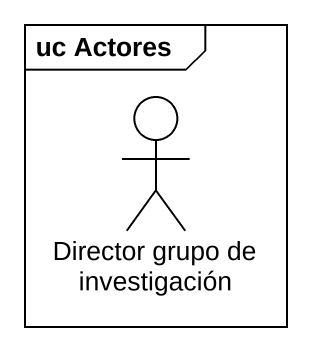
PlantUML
@startuml
mainframe uc Actores
actor "Director grupo de investigación" as Director_grupo_de
@enduml
